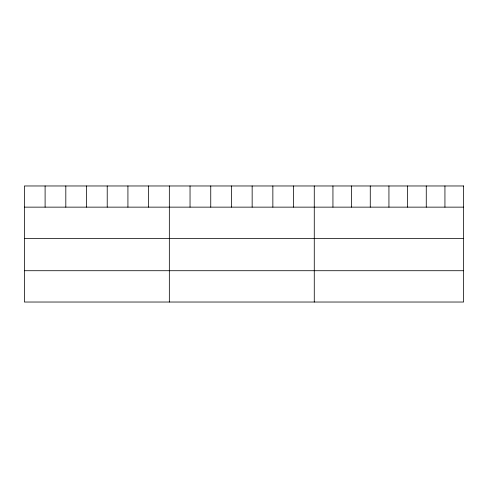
<?xml version="1.0" encoding="UTF-8"?>
<svg xmlns="http://www.w3.org/2000/svg" width="488" height="488" viewBox="0 0 488 488"><rect width="100%" height="100%" fill="white"/><g stroke="black" fill="none" stroke-linecap="round" stroke-linejoin="round"><path stroke-width="0.73" d="M24.4 207.144L463.6 207.144M24.4 238.455L463.6 238.455M24.4 270.718L463.6 270.718M444.934 185.971L444.934 207.144M426.268 185.971L426.268 207.144M407.602 185.971L407.602 207.144M388.936 185.971L388.936 207.144M370.27 185.971L370.27 207.144M351.604 185.971L351.604 207.144M332.938 185.971L332.938 207.144M314.272 185.971L314.272 302.029M293.569 185.971L293.569 207.144M272.859 185.971L272.859 207.144M252.156 185.971L252.156 207.144M231.452 185.971L231.452 207.144M210.749 185.971L210.749 207.144M190.039 185.971L190.039 207.144M169.336 185.971L169.336 302.029M148.633 185.971L148.633 207.144M127.923 185.971L127.923 207.144M107.22 185.971L107.22 207.144M86.516 185.971L86.516 207.144M65.813 185.971L65.813 207.144M45.103 185.971L45.103 207.144M463.6 185.971L24.4 185.971L24.4 302.029L463.6 302.029L463.6 185.971"/></g></svg>
